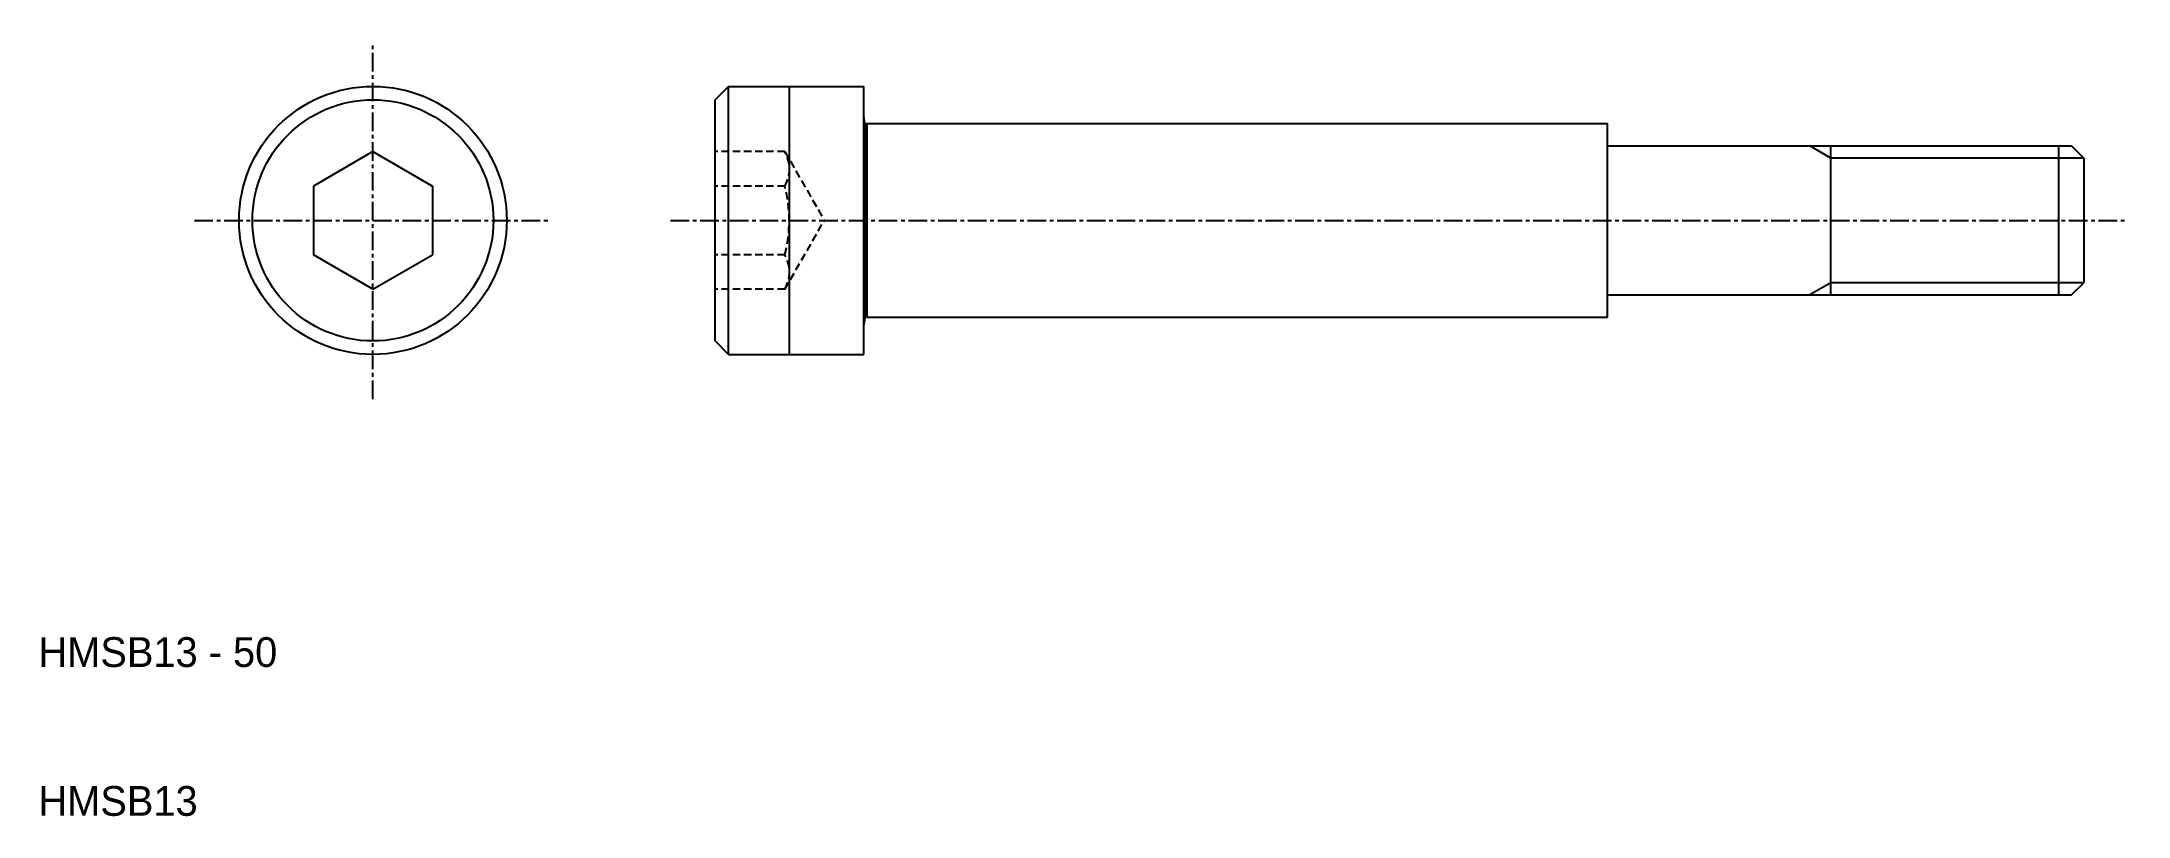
# Model space of a CAD drawing. Extents: x 10 to 150, y 10 to 62.
import ezdxf

# ---------------------------------------------------------------- set-up
doc = ezdxf.new("R2010")
doc.units = 0
doc.linetypes.add('CENTER', pattern=[2, 1.25, -0.25, 0.25, -0.25])
doc.linetypes.add('DASHED', pattern=[0.75, 0.5, -0.25])
doc.layers.get('0').update_dxf_attribs({"linetype": 'CONTINUOUS'})
doc.layers.add('CENTER', color=1, linetype='CENTER')

msp = doc.modelspace()

# ---------------------------------------------------------------- linework, layer by layer
at = {"color": 7, "linetype": 'CONTINUOUS'}
for p, q in [((56.38, 59), (55.48, 58.1)), ((56.38, 59), (65.48, 59)), ((56.38, 41), (56.38, 59)), ((60.48, 41), (60.48, 59)), ((65.48, 57), (65.48, 59)), ((55.48, 41.9), (55.48, 58.1)), ((65.48, 43), (65.48, 57)), ((65.58, 56.4), (65.48, 57)), ((65.68, 56.5), (65.58, 56.4)), ((65.58, 56.4), (65.58, 43.6)), ((65.68, 56.5), (65.68, 43.5)), ((65.68, 56.5), (115.48, 56.5)), ((115.48, 55), (115.48, 56.5)), ((115.48, 55), (146.67, 55)), ((115.48, 45), (115.48, 55)), ((130.48, 45), (130.48, 55)), ((145.78, 55), (145.78, 45)), ((146.67, 55), (147.48, 54.19)), ((32.48, 54.62), (28.48, 52.31)), ((32.48, 54.62), (36.48, 52.31)), ((147.48, 54.19), (147.48, 45.81)), ((28.48, 52.31), (28.48, 47.69)), ((36.48, 52.31), (36.48, 47.69)), ((32.48, 45.38), (28.48, 47.69)), ((32.48, 45.38), (36.48, 47.69)), ((115.48, 45), (146.67, 45)), ((115.48, 43.5), (115.48, 45)), ((146.67, 45), (147.48, 45.81)), ((65.58, 43.6), (65.48, 43)), ((65.68, 43.5), (65.58, 43.6)), ((65.68, 43.5), (115.48, 43.5)), ((65.48, 41), (65.48, 43)), ((56.38, 41), (55.48, 41.9)), ((56.38, 41), (65.48, 41))]:
    msp.add_line(p, q, dxfattribs=at)
at = {"color": 3, "linetype": 'CONTINUOUS'}
for p, q in [((130.48, 54.19), (129.07, 55)), ((147.48, 54.19), (130.48, 54.19)), ((130.48, 45.81), (129.07, 45)), ((147.48, 45.81), (130.48, 45.81))]:
    msp.add_line(p, q, dxfattribs=at)
at = {"color": 3, "linetype": 'DASHED'}
for p, q in [((60.17, 54.62), (55.48, 54.62)), ((60.17, 54.62), (62.83, 50)), ((60.17, 52.31), (55.48, 52.31)), ((60.17, 45.38), (62.83, 50)), ((60.17, 47.69), (55.48, 47.69)), ((60.17, 45.38), (55.48, 45.38))]:
    msp.add_line(p, q, dxfattribs=at)
at = {"color": 7, "linetype": 'CONTINUOUS'}
for radius in [9, 8.1]:
    msp.add_circle((32.48, 50), radius, dxfattribs=at)
at = {"color": 3, "linetype": 'DASHED'}
for centre, radius, start, end in [((58.17, 53.46), 2.31, 330, 30), ((51.7, 50), 8.77, 344.7385, 15.2615), ((58.17, 46.54), 2.31, 330, 30)]:
    msp.add_arc(centre, radius, start, end, dxfattribs=at)
at = {"layer": 'CENTER', "color": 1, "linetype": 'CENTER'}
for p, q in [((32.48, 38), (32.48, 62)), ((20.48, 50), (44.48, 50)), ((52.48, 50), (150.48, 50))]:
    msp.add_line(p, q, dxfattribs=at)

# ---------------------------------------------------------------- texts
at = {"color": 7, "linetype": 'CONTINUOUS'}
for s, p in [('HMSB13 - 50', (10, 20)), ('HMSB13', (10, 10))]:
    msp.add_text(s, height=2, dxfattribs=at).set_placement(p)

doc.saveas('drawing.dxf')
